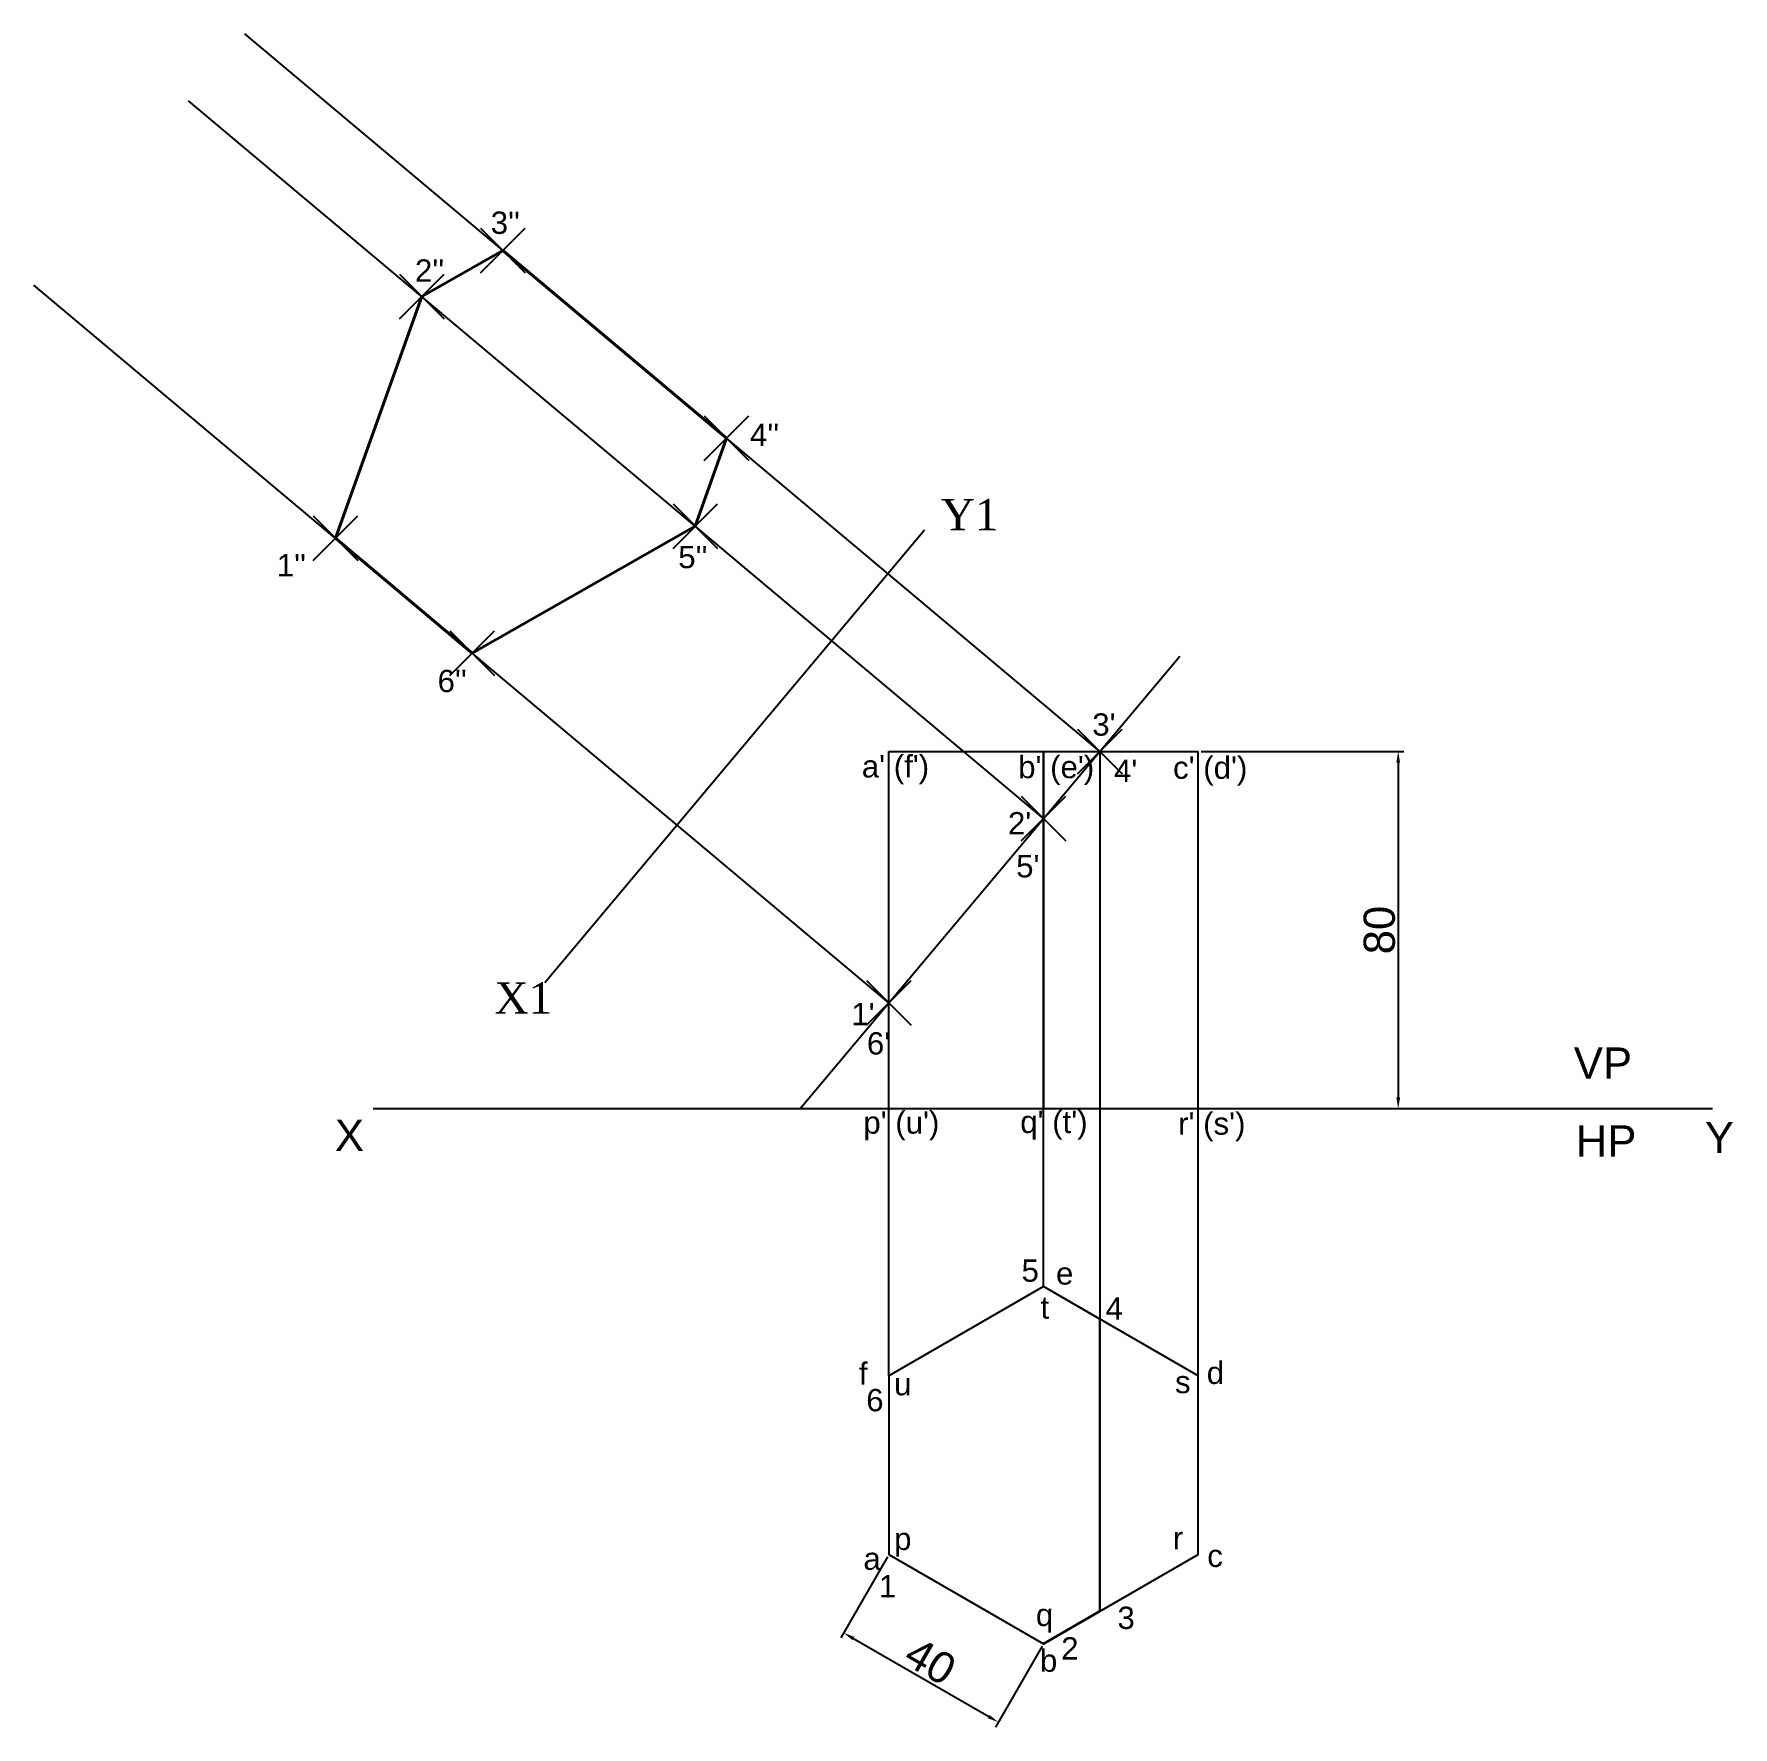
# Model space of a CAD drawing. Header units: millimetres. Extents: x 2377 to 2757, y 2820 to 3199.
import ezdxf

# ---------------------------------------------------------------- set-up
doc = ezdxf.new("R2010")
doc.units = ezdxf.units.MM
doc.header["$PDMODE"] = 3
doc.header["$PDSIZE"] = 5
doc.styles.get("Standard").update_dxf_attribs({"font": 'arial.ttf'})
doc.dimstyles.new('ISO-25', dxfattribs={"dimtxt": 7, "dimasz": 2.5, "dimexe": 1.25, "dimexo": 0.625, "dimtad": 1, "dimtxsty": 'Standard', "dimcen": 2.5, "dimadec": 0, "dimazin": 0, "dimtfac": 1, "dimtmove": 0, "dimatfit": 3, "dimfxl": 1, "dimarcsym": 0})

# ---------------------------------------------------------------- blocks, each defined once
blk = doc.blocks.new('*D9')
at = {"color": 0, "lineweight": -2, "transparency": 16777216}
for p, q in [((2568.05, 2858.06), (2557.59, 2839.95)), ((2560.38, 2839.78), (2590.7, 2822.28)), ((2602.69, 2838.06), (2592.24, 2819.95))]:
    blk.add_line(p, q, dxfattribs=at)
at = {"color": 0, "transparency": 16777216}
for points in [[(2560.59, 2840.14), (2560.18, 2839.42), (2558.22, 2841.03)], [(2590.9, 2822.64), (2590.49, 2821.92), (2592.86, 2821.03)]]:
    blk.add_solid(points, dxfattribs=at)
at = {"layer": 'Defpoints', "color": 0, "transparency": 16777216}
for p in [(2568.36, 2858.6), (2603, 2838.6), (2592.86, 2821.03)]:
    blk.add_point(p, dxfattribs=at)
at = {"color": 0, "transparency": 16777216, "insert": (2577.64, 2834.67), "char_height": 7, "attachment_point": 5, "rotation": 330}
blk.add_mtext('40', dxfattribs=at)
blk = doc.blocks.new('*D16')
at = {"color": 0, "lineweight": -2, "transparency": 16777216}
for p, q in [((2638.27, 3038.45), (2683.68, 3038.45)), ((2682.43, 3035.95), (2682.43, 2960.95)), ((2638.27, 2958.45), (2683.68, 2958.45))]:
    blk.add_line(p, q, dxfattribs=at)
at = {"color": 0, "transparency": 16777216}
for points in [[(2682.01, 3035.95), (2682.84, 3035.95), (2682.43, 3038.45)], [(2682.01, 2960.95), (2682.84, 2960.95), (2682.43, 2958.45)]]:
    blk.add_solid(points, dxfattribs=at)
at = {"layer": 'Defpoints', "color": 0, "transparency": 16777216}
for p in [(2637.64, 3038.45), (2637.64, 2958.45), (2682.43, 2958.45)]:
    blk.add_point(p, dxfattribs=at)
at = {"color": 0, "transparency": 16777216, "insert": (2678.23, 2998.45), "char_height": 7, "attachment_point": 5, "rotation": 90}
blk.add_mtext('80', dxfattribs=at)

msp = doc.modelspace()

# ---------------------------------------------------------------- linework, layer by layer
for p, q in [((2615.59, 3038.447), (2424.078, 3199.144)), ((2603.003, 3023.447), (2411.492, 3184.144)), ((2568.362, 2982.164), (2376.851, 3142.861)), ((2491.254, 2986.716), (2576.323, 3088.097)), ((2444.382, 3086.195), (2475.024, 3060.484)), ((2548.462, 2958.447), (2633.53, 3059.828)), ((2568.362, 2958.447), (2568.362, 3038.447)), ((2568.362, 3038.447), (2637.644, 3038.447)), ((2603.003, 2958.447), (2603.003, 3038.447)), ((2603.003, 3038.447), (2603.003, 2998.447)), ((2615.59, 3038.447), (2615.626, 2845.886)), ((2637.644, 2958.447), (2637.644, 3038.447)), ((2603.003, 2998.447), (2603.003, 2958.447)), ((2452.827, 2958.447), (2752.827, 2958.447)), ((2568.362, 2898.599), (2568.362, 2958.447)), ((2603.003, 2918.599), (2603.003, 2958.447)), ((2637.644, 2898.599), (2637.644, 2958.447)), ((2603.003, 2918.599), (2568.362, 2898.599)), ((2615.605, 2911.318), (2603.003, 2918.599)), ((2615.626, 2845.886), (2615.605, 2911.318)), ((2568.362, 2898.599), (2568.362, 2858.599)), ((2568.362, 2858.599), (2603.003, 2838.599))]:
    msp.add_line(p, q)
at = {"color": 6, "lineweight": 40}
for p, q in [((2481.873, 3150.649), (2463.702, 3140.335)), ((2531.996, 3108.591), (2481.873, 3150.649)), ((2463.702, 3140.335), (2444.382, 3086.195)), ((2524.986, 3088.912), (2531.996, 3108.591)), ((2475.024, 3060.484), (2524.986, 3088.912)), ((2444.382, 3086.195), (2475.024, 3060.484))]:
    msp.add_line(p, q, dxfattribs=at)
at = {"lineweight": 30}
msp.add_line((2603.003, 2838.599), (2615.626, 2845.886), dxfattribs=at)
msp.add_lwpolyline([(2568.362, 2898.599), (2568.362, 2858.599), (2603.003, 2838.599), (2637.644, 2858.599), (2637.644, 2898.599), (2603.003, 2918.599)], close=True)
for p in [(2481.873, 3150.649), (2463.702, 3140.335), (2531.996, 3108.591), (2524.986, 3088.912), (2444.382, 3086.195), (2475.024, 3060.484), (2615.59, 3038.447), (2603.003, 3023.447), (2568.362, 2982.164)]:
    msp.add_point(p)

# ---------------------------------------------------------------- texts
at = {"attachment_point": 1}
for s, width, heights, insert, char_height in [("3''", 9.61411, [0], (2479.158, 3159.372), 5), ("2''", 9.61411, [0], (2462.191, 3148.656), 5), ("4''", 9.61411, [0], (2537.22, 3111.869), 5), ('{\\fTimes New Roman|b0|i0|c0|p18;Y1}', 10.95146, [0], (2579.985, 3094.999), 7), ("1''", 9.61411, [0], (2431.229, 3082.652), 5), ("5''", 9.61411, [0], (2521.164, 3084.5), 5), ("6''", 9.61411, [0], (2467.248, 3056.736), 5), ("3'", 9.61411, [0], (2613.903, 3046.986), 5), ("a' (f')", 17.16891, [5.23], (2562.273, 3037.623), 5), ("b' (e')", 18.91209, [4.204], (2597.303, 3037.465), 5), ("c' (d')", 17.89264, [12.049], (2631.996, 3037.326), 5), ("4'", 9.61411, [0], (2618.773, 3036.597), 5), ("2'", 9.61411, [0], (2595.016, 3024.864), 5), ("5'", 9.61411, [0], (2596.853, 3015.245), 5), ('{\\fTimes New Roman|b0|i0|c0|p18;X1}', 10.95146, [0], (2480.001, 2986.739), 7), ("1'", 9.61411, [0], (2559.93, 2982.132), 5), ("6'", 9.61411, [0], (2563.413, 2975.569), 5), ('VP', 17.93702, [0], (2721.762, 2972.153), 7), ("p' (u')", 18.05421, [11.655], (2562.623, 2957.849), 5), ("q' (t')", 17.69459, [10.511], (2597.769, 2957.982), 5), ("r' (s')", 18.60547, [12.642], (2633.133, 2957.615), 5), ('X', 17.93702, [0], (2444.25, 2955.971), 7), ('HP', 17.93702, [0], (2722.204, 2954.71), 7), ('Y', 17.93702, [0], (2751.114, 2955.48), 7), ('5', 9.61411, [0], (2598.053, 2924.675), 5), ('e', 9.61411, [0], (2605.779, 2924.045), 5), ('t', 9.61411, [0], (2602.309, 2916.411), 5), ('4', 9.61411, [0], (2616.864, 2916.182), 5), ('f', 9.61411, [0], (2561.624, 2901.59), 5), ('d', 9.61411, [0], (2639.543, 2901.784), 5), ('u', 9.61411, [0], (2569.502, 2899.258), 5), ('s', 9.61411, [0], (2632.436, 2899.721), 5), ('6', 9.61411, [0], (2563.269, 2895.665), 5), ('p', 9.61411, [0], (2569.514, 2864.598), 5), ('r', 9.61411, [0], (2631.955, 2864.773), 5), ('a', 9.61411, [0], (2562.633, 2860.147), 5), ('c', 9.61411, [0], (2639.654, 2860.803), 5), ('1', 9.61411, [0], (2566.099, 2853.986), 5), ('3', 9.61411, [0], (2619.539, 2846.897), 5), ('q', 9.61411, [0], (2601.272, 2847.556), 5), ('2', 9.61411, [0], (2606.945, 2840.069), 5), ('b', 9.61411, [0], (2602.181, 2837.327), 5)]:
    msp.add_mtext_dynamic_manual_height_columns(s, width=width, gutter_width=12.5, heights=heights, dxfattribs=dict(at, insert=insert, char_height=char_height))

# ---------------------------------------------------------------- dimensions: what is measured, and where the dimension line sits
for p1, p2, distance, picture, middle in [((2637.644, 3038.447), (2637.644, 2958.447), 44.781, '*D16', (2678.226, 2998.447)), ((2568.362, 2858.599), (2603.003, 2838.599), -20.284, '*D9', (2577.64, 2834.668))]:
    dim = msp.add_aligned_dim(p1=p1, p2=p2, distance=distance, dimstyle='ISO-25')
    dim.commit()
    dim.dimension.update_dxf_attribs({"geometry": picture, "text_midpoint": middle})

doc.saveas('drawing.dxf')
